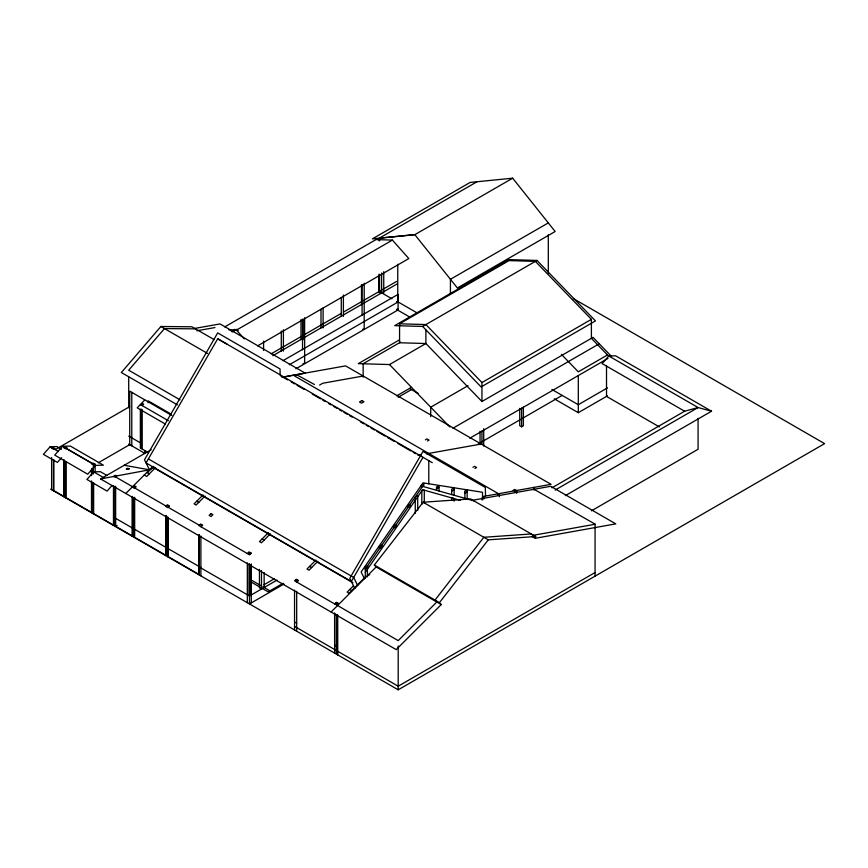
<?xml version="1.0" encoding="UTF-8"?>
<svg xmlns="http://www.w3.org/2000/svg" width="868" height="868" viewBox="0 0 868 868"><rect width="100%" height="100%" fill="white"/><g stroke="black" fill="none" stroke-linecap="round" stroke-linejoin="round"><path stroke-width="1.3" d="M144.837 453.367L144.837 450.709L144.837 453.367L128.703 444.047M379.142 292.733L379.142 274.104M379.142 240.837L379.142 238.179L414.785 234.62L457.36 287.97L555.162 231.506L512.663 178.19L470.163 182.432L372.35 238.895L414.85 234.653L512.663 178.19M450.427 293.97L450.427 279.29L548.305 222.902M451.675 494.576L451.675 491.136M464.912 498.319L464.912 493.295L467.179 491.679M548.305 273.463L548.305 234.881M303.008 363.725L304.635 363.204L304.635 317.753M364.202 283.185L364.202 328.646L362.781 329.222M531.769 536.283L535.252 538.29L535.686 536.522L470.564 498.926L423.15 502.236L374.314 565.035L376.126 566.978L441.248 604.573L396.209 649.611L100.579 478.93L151.162 449.722M217.694 338.78L146.063 462.937L351.356 581.462L422.987 457.306L217.694 338.78L226.982 344.151M365.298 572.348L422.64 489.715L460.387 500.369M422.64 489.715L421.815 490.908L421.815 504.384M441.248 604.573L439.436 602.642L488.272 539.842L535.686 536.522M214.06 339.583L191.882 326.78L160.884 326.498L121.346 372.513L177.365 404.857M62.539 446.293L54.717 455.103L87.733 474.199L95.545 465.4L103.368 465.161L70.362 446.065L62.539 446.293L95.545 465.4M61.53 449.255L56.865 446.564L50.138 446.76L43.4 454.333L57.396 462.416L61.606 457.686M51.744 448.062L53.458 449.244L55.27 448.821L53.447 447.769L51.744 448.062L52.319 448.018M107.1 475.566L100.384 471.682L93.646 471.888L86.919 479.461L107.079 491.104L112.124 485.418M144.837 399.888L137.22 407.819L165.354 424.061M140.985 404.9L142.406 403.414L143.643 404.13L142.211 405.616M147.354 472.68L153.593 466.366M144.218 475.067L146.681 476.489L155.578 467.516M196.786 501.216L203.025 494.912M198.772 502.366L196.743 501.194L194.074 503.852L196.114 505.024L205.022 496.062M270.382 533.798L261.485 542.771L259.445 541.589L268.396 532.648M317.916 561.238L309.008 570.211L306.979 569.028L315.919 560.088M365.211 577.122L349.175 593.3L347.135 592.117L353.406 585.878M116.507 476.109L115.303 477.302L113.48 476.391L115.292 475.349L116.92 475.642M125.795 493.48L152.464 466.81M133.737 486.058L132.544 487.252L134.345 488.304L136.157 486.753L134.345 485.711L133.737 486.058L135.549 487.1M167.003 505.263L165.81 506.467L167.73 507.574L169.531 506.022L167.611 504.916L167.003 505.263L168.924 506.369M200.888 526.713L202.689 525.162L200.768 524.055L198.967 525.607L249.474 554.771L251.286 553.22L249.138 551.983L247.337 553.534M249.159 554.587L250.96 553.035M296.682 582.027L298.494 580.475L296.346 579.238L294.545 580.79L334.614 603.922M336.849 605.115L338.65 603.564L336.513 602.327L334.701 603.878L398.195 640.627L436.81 602.012L434.998 600.081L483.834 537.281L531.259 533.961M331.088 612.005L376.126 566.978M238.266 330.545L236.508 330.393L237.398 329.536M224.747 326.911L375.974 239.601L392.39 240.089L408.817 258.566L257.601 345.876M477.02 181.748L379.566 238.006L379.566 240.664M231.289 331.348L234.783 329.319M232.201 331.999L236.899 329.287M228.902 329.883L236.487 330.1L392.39 240.089M56.301 449.006L129.733 406.604M64.785 447.421L64.189 447.758L65.664 448.604L67.433 448.235L65.61 447.183L63.809 447.714L65.632 448.647M271.044 353.905L301.543 336.296M303.898 334.939L341.428 313.272M343.782 311.916L396.567 281.438M272.812 355.728L397.457 283.771M92.42 463.436L91.943 463.718L93.408 464.564L95.122 464.25L95.122 472.355M98.258 462.807L129.733 444.644L129.733 391.164L171.799 415.446M289.261 364.788L398.097 301.956M611.463 356.412L593.039 337.359L481.946 401.504L425.895 343.533L399.573 342.762L399.573 323.797L509.028 260.606L535.35 261.377L591.401 319.348L591.401 338.314L607.502 354.969L578.294 371.829L561.433 354.394M154.146 467.114L149.459 469.816L100.579 478.93M319.608 385.045L322.712 383.255L363.16 376.028M399.258 339.985L358.289 363.638L389.493 364.56L425.895 343.533L425.895 329.992M422.64 326.455L536.999 260.433L595.47 320.91L481.111 386.933L422.64 326.455L394.712 325.63L509.071 259.608L536.999 260.433M400.506 342.176L363.16 363.735L363.16 377.244M117.115 525.444L115.303 526.485L115.303 486.612M396.676 395.862L411.378 387.378M398.195 397.24L411.475 389.58M468.069 385.652L430.723 407.211L430.723 416.597M481.946 401.504L481.946 382.538L591.401 319.348M425.396 439.848L427.034 438.904L429.063 440.087L427.436 441.02M452.901 428.26L599.245 343.771M469.805 438.199L607.947 358.441M478.181 443.949L562.182 395.407M519.737 408.361L519.737 425.721L521.625 426.806L523.382 425.797L523.382 407.103M264.013 584.739L274.559 578.652M607.502 387.855L578.294 404.716L551.907 389.482M277.033 580.074L249.474 595.98L198.967 566.826M472.93 467.288L474.557 466.344L476.597 467.526L474.97 468.47M436.474 488.934L438.926 487.523L438.926 485.624L436.474 487.035L436.528 490.301M554.251 398.803L578.294 412.691L607.502 395.819M283.098 583.242L268.169 591.867L250.592 581.723M283.945 584.055L249.474 603.954L249.474 564.081M454.148 489.704L451.62 491.169L451.62 489.27L454.072 487.859L454.148 495.281M467.092 491.733L464.64 493.143L464.64 491.245L467.092 489.834L467.179 498.959M497.755 495.172L499.382 494.228L499.382 496.756M513.086 490.377L514.724 489.433L516.753 490.615L516.753 493.306M367.403 575.951L369.735 574.605M514.312 492.026L516.753 490.615M551.95 487.816L684.613 411.226L698.078 407.537L711.543 411.226L565.328 495.639M555.119 490.073L698.078 407.537L606.515 354.665M591.444 510.818L698.078 449.255L698.078 418.3M595.09 572.522L398.195 686.208L294.545 626.37M50.615 489.14L398.195 689.81L824.6 443.624L573.303 298.549M282.979 360.676L398.097 294.361L398.097 309.919L295.901 368.791M436.528 488.771L439.013 487.469L439.013 490.995M196.83 330.784L214.938 327.561M282.339 377.189L345.572 365.884L551.061 484.333L482.543 496.583L482.478 492.264L422.987 482.868L361.131 571.979L364.43 578.674M417.985 455.331L421.197 454.756M426.557 453.801L481.165 444.047M471.454 500.467L550.724 486.297L615.781 523.871L535.252 538.29M532.833 535.372L595.09 524.25M194.465 328.462L220.06 323.927L305.2 373.153L282.165 377.233M397.913 309.106L397.143 308.954M195.474 328.853L164.475 328.571L128.703 370.202L180.001 399.822M399.573 323.797L425.895 324.567L481.946 382.538M124.254 465.259L149.459 469.816L144.5 459.769L217.694 332.9L280.049 368.965L280.169 375.084M474.373 500.988L422.64 486.373L365.298 569.007L365.298 578.034M296.465 374.629L314.444 384.513M534.015 489.281L595.068 524.109L595.068 576.146M711.543 411.226L615.564 355.804L608.826 356.01L602.099 363.584L684.613 411.226M659.344 426.893L606.515 396.394L606.515 365.439M397.414 301.554L417.248 313.001M391.956 298.809L379.207 291.453L379.207 274.863M396.589 301.489L397.75 302.151L397.75 264.23M396.676 309.507L409.533 316.929M409.522 388.452L418.419 393.595M294.198 375.768L499.382 494.228M280.603 375.822L287.644 379.88M291.171 381.909L294.686 383.949M297.04 385.294L304.082 389.363M312.296 394.105L320.509 398.835M322.853 400.191L325.207 401.548M328.722 403.577L331.077 404.933M333.421 406.289L336.947 408.318M339.29 409.674L341.634 411.02M343.988 412.376L347.504 414.405M349.847 415.761L352.202 417.117M360.415 421.859L363.931 423.888M366.285 425.244L368.629 426.6M370.972 427.946L374.499 429.986M376.842 431.331L385.056 436.072M387.41 437.429L394.452 441.486M397.967 443.515L410.879 450.969M413.233 452.326L415.577 453.671M160.884 326.498L207.571 353.45M423.15 502.236L488.272 539.842M171.256 414.188L148.124 400.832L148.124 402.73M140.366 404.553L168.392 420.73M374.314 565.035L439.436 602.642M128.703 436.083L141.419 443.429M148.536 452.705L140.366 447.986L140.366 409.815M129.733 444.644L131.784 445.826L131.784 392.347M148.385 458.912L353.677 577.437L357.638 585.466M152.345 466.941L352.95 582.754M349.793 589.459L351.833 590.631M146.876 472.409L149.339 473.83M262.103 538.93L264.143 540.102M309.637 566.37L311.666 567.553M335.894 602.674L338.043 603.911M200.161 524.413L202.081 525.52M248.53 552.33L250.678 553.567M295.738 579.585L297.887 580.822M65.957 448.268L91.824 463.208M115.639 476.955L132.869 486.905M134.67 487.946L166.135 506.109M168.056 507.216L199.293 525.249M50.138 446.76L58.384 451.523M93.646 471.888L103.726 477.704M250.006 579.357L260.552 585.444M262.896 586.801L269.926 590.858M113.806 517.285L201.213 567.737M113.48 517.469L115.303 518.521M132.544 528.471L134.345 529.513M165.81 547.675L167.73 548.782M294.545 622.009L296.682 623.246M334.701 645.087L336.849 646.324M422.987 457.306L432.275 462.677M95.122 464.25L93.299 463.197L91.498 463.696L93.321 464.662L93.321 473.961M389.493 364.56L449.874 427.013M236.487 330.1L244.266 338.856M354.762 588.341L349.793 578.294L422.987 451.425L485.342 487.49L485.516 496.051M578.294 375.779L578.294 412.691M534.015 487.393L534.015 490.094M521.625 408.123L521.625 426.806M483.704 428.684L483.704 446.033M483.758 499.198L483.758 496.604L482.131 497.548L482.131 500.142M481.946 431.038L481.946 444.383M480.058 431.277L480.058 444.622M454.148 501.14L454.148 498.525L451.675 497.831L451.675 500.532M428.792 460.658L428.792 483.801M424.289 490.181L424.289 503.462M417.703 510.514L417.703 495.595L415.262 497.006L415.262 513.281M398.195 645.944L398.195 689.81M383.743 271.673L383.743 293.069M381.627 273.019L381.627 293.069M379.566 275.145L379.566 292.559M367.403 567.791L367.403 576.819M362.086 284.53L362.086 315.279M361.5 284.53L361.5 304.592M343.392 295.022L343.392 316.419M341.276 297.691L341.276 316.419M337.587 614.848L337.587 654.722M337.511 614.902L337.511 654.776M336.849 614.414L336.849 654.298M334.701 613.177L334.701 653.051M334.614 613.231L334.614 653.105M323.113 307.847L323.113 327.909M320.997 309.192L320.997 327.909M303.106 319.576L303.106 339.627M302.52 319.088L302.52 349.837M300.99 319.576L300.99 339.627M296.682 591.325L296.682 631.21M294.545 590.099L294.545 629.973M283.391 329.731L283.391 351.117M281.286 331.066L281.286 351.117M264.143 572.62L264.143 587.517M263.59 341.124L263.59 350.488M261.485 570.536L261.485 589.057L259.445 587.875L259.445 569.365M251.286 563.983L251.286 602.902M250.96 565.144L250.96 594.754L249.159 595.795L249.159 563.896M247.337 562.833L247.337 602.717M200.888 536.023L200.888 575.896M199.293 534.59L199.293 574.594L168.056 556.562L168.056 517.881M198.967 534.916L198.967 574.79M167.73 516.883L167.73 556.757M166.135 515.44L166.135 555.455L134.67 537.292L134.67 497.277M165.81 515.766L165.81 555.639M142.211 409.566L142.211 449.049M140.985 408.85L140.985 448.344M134.345 497.603L134.345 537.476M132.869 497.57L132.869 536.25L115.639 526.301L115.639 486.286M132.544 496.561L132.544 536.435M132.207 496.377L132.207 536.25M128.703 376.907L128.703 407.797M113.806 486.21L113.806 525.249L93.646 513.606L93.646 482.651M113.48 485.668L113.48 525.433M93.321 483.259L93.321 513.791M91.824 468.536L91.824 473.874M91.824 481.881L91.824 512.554L65.957 497.614L65.957 461.613M91.498 469.002L91.498 475.631M91.498 480.926L91.498 512.738M65.632 461.939L65.632 497.809M64.134 460.224L64.134 496.561L53.783 490.594L53.783 459.639M63.809 459.639L63.809 496.756M53.458 459.942L53.458 490.778M51.635 457.555L51.635 489.726M210.967 513.606L209.166 515.408L211.087 516.514L212.888 514.713L210.967 513.606M127.498 468.362L126.283 469.056L128.236 469.414L129.451 468.709L127.498 468.362M361.923 400.582L359.482 401.993L361.522 403.175L363.963 401.765L361.923 400.582M423.779 483.823L421.327 485.234L421.327 487.132L423.779 485.711L423.779 483.823M410.271 504.341L407.819 505.751L407.819 507.65L410.271 506.239L410.271 504.341M396.068 524.814L393.616 526.225L393.616 528.124L396.068 526.702L396.068 524.814M381.866 545.278L379.414 546.688L379.414 548.587L381.866 547.176L381.866 545.278M367.663 565.741L365.211 567.162L365.211 569.05L367.663 567.639L367.663 565.741"/></g></svg>
